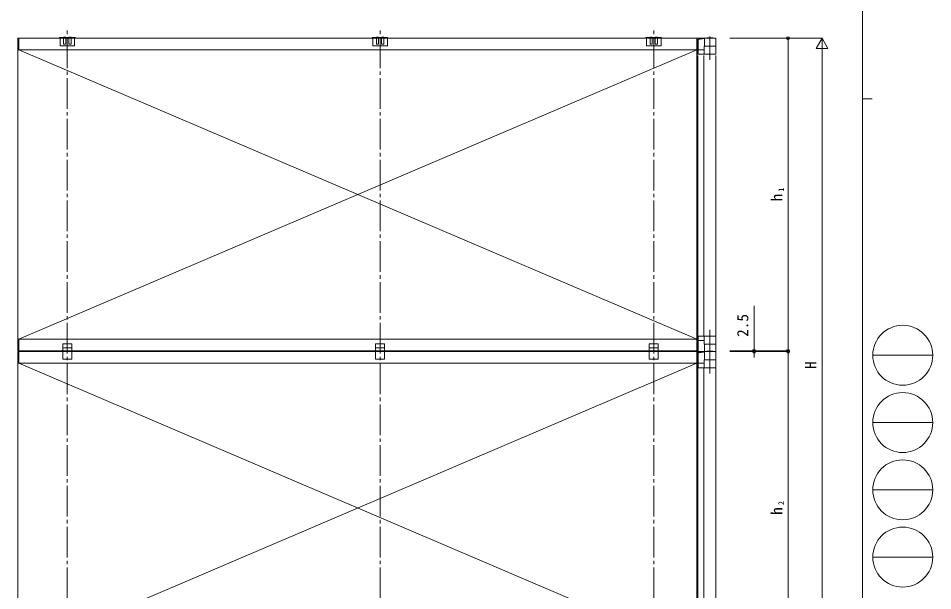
# Model space of a CAD drawing. Units: millimetres, scale not verified. Extents: x -3967 to 3967, y -2821 to 2821.
# Drawn here: x 1277 to 3967, y -1280 to 405 of the extents above; entities that cross this region are included whole.
import ezdxf
from ezdxf.enums import TextEntityAlignment as Align

# ---------------------------------------------------------------- set-up
doc = ezdxf.new("R2010")
doc.units = ezdxf.units.MM
doc.header["$LTSCALE"] = 10
doc.linetypes.add('CHAIN2', pattern=[12, 9, -1, 1, -1])
doc.linetypes.add('DASHED3', pattern=[4, 3, -1])
for name, color, linetype, lineweight in [('0-1_USER1', 4, 'Continuous', 9), ('0-2_YKK_ZWAK', 6, 'Continuous', 9), ('0-4_YKK_12', 7, 'Continuous', 9)]:
    doc.layers.add(name, color=color, linetype=linetype, lineweight=lineweight)
doc.styles.add('ＭＳ ゴシック', font='')
doc.styles.get('ＭＳ ゴシック').set_extended_font_data('MS Gothic')

msp = doc.modelspace()

# ---------------------------------------------------------------- linework, layer by layer
at = {"layer": '0-1_USER1', "linetype": 'CHAIN2'}
for p, q in [((1421.46, -1901.77), (1421.46, 376.8)), ((2341.46, -1901.77), (2341.46, 376.8)), ((3146.46, -1901.77), (3146.46, 376.8)), ((3311.46, 282.18), (3311.46, 350.58)), ((3311.46, -512.09), (3311.46, -559.74)), ((3311.46, -548.36), (3311.46, -582.24)), ((3311.46, -640.32), (3311.46, -571.92))]:
    msp.add_line(p, q, dxfattribs=at)
at = {"layer": '0-1_USER1'}
for p, q in [((1278.46, 346.02), (1278.46, 312.02)), ((1410.46, 348.02), (1399.46, 348.02)), ((1399.96, 348.02), (1399.96, 324.44)), ((1400.96, 323.44), (1441.96, 323.44)), ((1410.46, 329.3), (1410.46, 348.02)), ((1415.66, 349.32), (1411.76, 349.32)), ((1411.76, 328), (1415.66, 328)), ((1416.96, 329.3), (1416.96, 348.02)), ((1425.96, 348.02), (1416.96, 348.02)), ((1425.96, 329.3), (1425.96, 348.02)), ((1427.26, 349.32), (1431.16, 349.32)), ((1431.16, 328), (1427.26, 328)), ((1432.46, 329.3), (1432.46, 348.02)), ((1443.46, 348.02), (1432.46, 348.02)), ((1442.96, 348.02), (1442.96, 324.44)), ((2330.46, 348.02), (2319.46, 348.02)), ((2319.96, 348.02), (2319.96, 324.44)), ((2320.96, 323.44), (2361.96, 323.44)), ((2330.46, 329.3), (2330.46, 348.02)), ((2335.66, 349.32), (2331.76, 349.32)), ((2331.76, 328), (2335.66, 328)), ((2336.96, 329.3), (2336.96, 348.02)), ((2345.96, 348.02), (2336.96, 348.02)), ((2345.96, 329.3), (2345.96, 348.02)), ((2347.26, 349.32), (2351.16, 349.32)), ((2351.16, 328), (2347.26, 328)), ((2352.46, 329.3), (2352.46, 348.02)), ((2363.46, 348.02), (2352.46, 348.02)), ((2362.96, 348.02), (2362.96, 324.44)), ((3135.46, 348.02), (3124.46, 348.02)), ((3124.96, 348.02), (3124.96, 324.44)), ((3125.96, 323.44), (3166.96, 323.44)), ((3135.46, 329.3), (3135.46, 348.02)), ((3140.66, 349.32), (3136.76, 349.32)), ((3136.76, 328), (3140.66, 328)), ((3141.96, 329.3), (3141.96, 348.02)), ((3150.96, 348.02), (3141.96, 348.02)), ((3150.96, 329.3), (3150.96, 348.02)), ((3152.26, 349.32), (3156.16, 349.32)), ((3156.16, 328), (3152.26, 328)), ((3157.46, 329.3), (3157.46, 348.02)), ((3168.46, 348.02), (3157.46, 348.02)), ((3167.96, 348.02), (3167.96, 324.44)), ((3273.96, 346.02), (3273.96, 311.82)), ((3293.76, 346.02), (3273.96, 346.02)), ((3273.96, 342.41), (3276.72, 342.41)), ((3276.72, 342.41), (3276.72, 311.82)), ((3293.76, 346.02), (3295.44, 345.27)), ((3329.16, 346.02), (3293.76, 346.02)), ((3329.16, 346.02), (3329.16, 298.82)), ((1275.96, 312.02), (3273.46, 312.02)), ((1278.46, 312.02), (3273.46, -539.98)), ((1278.46, -539.98), (3273.46, 312.02)), ((3273.96, 311.82), (3293.46, 311.82)), ((3273.96, 311.82), (3273.96, 298.82)), ((3273.96, 298.82), (3295.15, 298.82)), ((3276.72, 298.82), (3276.72, 311.82)), ((3329.16, 298.82), (3293.76, 298.82)), ((3329.16, 322.42), (3295.15, 322.42)), ((3295.15, 298.82), (3295.15, 311.82)), ((3274.16, 295.32), (3274.16, -530.48)), ((3276.46, 295.32), (3276.46, -530.48)), ((3293.96, 295.32), (3293.96, -530.48)), ((3328.96, 295.32), (3328.96, -530.48)), ((3273.96, -530.48), (3295.15, -530.48)), ((3273.96, -543.48), (3273.96, -530.48)), ((3276.72, -530.48), (3276.72, -543.48)), ((3329.16, -530.48), (3293.76, -530.48)), ((3295.15, -530.48), (3295.15, -543.48)), ((3329.16, -575.78), (3329.16, -530.48)), ((1275.96, -539.98), (3273.46, -539.98)), ((1278.46, -539.98), (1278.46, -573.98)), ((1408.21, -553.48), (1434.71, -553.48)), ((1408.21, -553.48), (1408.21, -598.98)), ((1434.71, -598.73), (1434.71, -553.23)), ((2328.21, -553.48), (2354.71, -553.48)), ((2328.21, -553.48), (2328.21, -598.98)), ((2354.71, -598.73), (2354.71, -553.23)), ((3133.21, -553.48), (3159.71, -553.48)), ((3133.21, -553.48), (3133.21, -598.98)), ((3159.71, -598.73), (3159.71, -553.23)), ((3273.96, -577.68), (3273.96, -543.48)), ((3273.96, -543.48), (3295.15, -543.48)), ((3276.72, -577.68), (3276.72, -543.48)), ((3295.15, -554.08), (3295.15, -543.48)), ((3329.16, -554.08), (3295.15, -554.08)), ((3295.44, -576.55), (3295.44, -554.08)), ((1278.46, -576.48), (1278.46, -610.48)), ((1434.71, -565.48), (1408.21, -565.48)), ((2354.71, -565.48), (2328.21, -565.48)), ((3159.71, -565.48), (3133.21, -565.48)), ((3273.96, -576.48), (3273.96, -610.68)), ((3293.76, -576.48), (3273.96, -576.48)), ((3285.95, -577.68), (3273.96, -577.68)), ((3273.96, -580.09), (3276.72, -580.09)), ((3276.72, -580.09), (3276.72, -610.68)), ((3293.76, -576.48), (3295.44, -577.23)), ((3329.16, -576.48), (3293.76, -576.48)), ((3329.16, -575.78), (3295.44, -575.78)), ((3329.16, -576.48), (3329.16, -623.68)), ((1275.96, -610.48), (3273.46, -610.48)), ((1278.46, -610.48), (3273.46, -1462.48)), ((1278.46, -1462.48), (3273.46, -610.48)), ((1408.21, -598.98), (1434.71, -598.98)), ((2328.21, -598.98), (2354.71, -598.98)), ((3133.21, -598.98), (3159.71, -598.98)), ((3273.96, -610.68), (3293.46, -610.68)), ((3273.96, -610.68), (3273.96, -623.68)), ((3276.72, -623.68), (3276.72, -610.68)), ((3329.16, -600.08), (3295.15, -600.08)), ((3295.15, -623.68), (3295.15, -610.68)), ((3273.96, -623.68), (3295.15, -623.68)), ((3274.16, -623.68), (3274.16, -1449.48)), ((3276.46, -623.68), (3276.46, -1449.48)), ((3329.16, -623.68), (3293.76, -623.68)), ((3293.96, -623.68), (3293.96, -1449.48)), ((3328.96, -623.68), (3328.96, -1449.48))]:
    msp.add_line(p, q, dxfattribs=at)
at = {"layer": '0-1_USER1', "linetype": 'DASHED3'}
for p, q in [((3278.46, 311.82), (3273.96, 311.82)), ((3278.46, -543.48), (3273.96, -543.48)), ((3278.46, -610.68), (3273.96, -610.68))]:
    msp.add_line(p, q, dxfattribs=at)
at = {"layer": '0-1_USER1'}
for points in [[(3273.46, -573.98), (3273.46, 346.02), (1275.96, 346.02), (1275.96, -573.98)], [(3273.46, -1496.48), (3273.46, -576.48), (1275.96, -576.48), (1275.96, -1496.48)]]:
    msp.add_lwpolyline(points, close=True, dxfattribs=at)
for points in [[(3276.72, 342.41), (3276.87, 342.44), (3277.02, 342.48), (3277.17, 342.51), (3277.32, 342.54), (3277.47, 342.57), (3277.62, 342.6), (3277.77, 342.64), (3277.92, 342.67), (3278.07, 342.7), (3278.22, 342.73), (3278.37, 342.76), (3278.51, 342.79), (3278.66, 342.82), (3278.81, 342.85), (3278.96, 342.88), (3279.11, 342.91), (3279.26, 342.94), (3279.41, 342.97), (3279.56, 343), (3279.71, 343.03), (3279.86, 343.06), (3280.01, 343.09), (3280.16, 343.12), (3280.31, 343.15), (3280.46, 343.18), (3280.61, 343.2), (3280.76, 343.23), (3280.91, 343.26), (3281.06, 343.29), (3281.21, 343.32), (3281.35, 343.34), (3281.5, 343.37), (3281.65, 343.4), (3281.8, 343.43), (3281.95, 343.45), (3282.1, 343.48), (3282.25, 343.51), (3282.4, 343.53), (3282.55, 343.56)], [(3282.55, 343.56), (3282.7, 343.59), (3282.85, 343.61), (3283, 343.64), (3283.15, 343.66), (3283.3, 343.69), (3283.45, 343.71), (3283.6, 343.74), (3283.75, 343.77), (3283.9, 343.79), (3284.04, 343.81), (3284.19, 343.84), (3284.34, 343.86), (3284.49, 343.89), (3284.64, 343.91), (3284.79, 343.94), (3284.94, 343.96), (3285.09, 343.98), (3285.24, 344.01), (3285.39, 344.03), (3285.54, 344.05), (3285.69, 344.08), (3285.84, 344.1), (3285.99, 344.12), (3286.14, 344.15), (3286.29, 344.17), (3286.44, 344.19), (3286.59, 344.21), (3286.74, 344.24), (3286.89, 344.26), (3287.03, 344.28), (3287.18, 344.3), (3287.33, 344.32), (3287.48, 344.34), (3287.63, 344.37), (3287.78, 344.39), (3287.93, 344.41), (3288.08, 344.43), (3288.23, 344.45), (3288.38, 344.47)], [(3288.38, 344.47), (3288.53, 344.49), (3288.68, 344.51), (3288.83, 344.53), (3288.98, 344.55), (3289.13, 344.57), (3289.28, 344.59), (3289.43, 344.61), (3289.58, 344.63), (3289.73, 344.65), (3289.87, 344.67), (3290.02, 344.69), (3290.17, 344.71), (3290.32, 344.72), (3290.47, 344.74), (3290.62, 344.76), (3290.77, 344.78), (3290.92, 344.8), (3291.07, 344.82), (3291.22, 344.83), (3291.37, 344.85), (3291.52, 344.87), (3291.67, 344.89), (3291.82, 344.9), (3291.97, 344.92), (3292.12, 344.94), (3292.27, 344.95), (3292.42, 344.97), (3292.57, 344.99), (3292.71, 345), (3292.86, 345.02), (3293.01, 345.04), (3293.16, 345.05), (3293.31, 345.07), (3293.46, 345.08), (3293.58, 345.1), (3293.7, 345.11), (3293.82, 345.12), (3293.94, 345.13), (3294.06, 345.15)], [(3294.06, 345.15), (3294.18, 345.16), (3294.31, 345.17), (3294.43, 345.18), (3294.55, 345.19), (3294.67, 345.21), (3294.79, 345.22), (3294.91, 345.23), (3295.03, 345.24), (3295.15, 345.25)], [(3295.44, 345.27), (3295.44, 322.42), (3327.76, 322.42)], [(3293.46, 311.82), (3295.15, 311.82), (3295.15, 322.42)], [(3276.72, -580.09), (3276.87, -580.06), (3277.02, -580.02), (3277.17, -579.99), (3277.32, -579.96), (3277.47, -579.93), (3277.62, -579.9), (3277.77, -579.86), (3277.92, -579.83), (3278.07, -579.8), (3278.22, -579.77), (3278.37, -579.74), (3278.51, -579.71), (3278.66, -579.68), (3278.81, -579.65), (3278.96, -579.62), (3279.11, -579.59), (3279.26, -579.56), (3279.41, -579.53), (3279.56, -579.5), (3279.71, -579.47), (3279.86, -579.44), (3280.01, -579.41), (3280.16, -579.38), (3280.31, -579.35), (3280.46, -579.32), (3280.61, -579.3), (3280.76, -579.27), (3280.91, -579.24), (3281.06, -579.21), (3281.21, -579.18), (3281.35, -579.16), (3281.5, -579.13), (3281.65, -579.1), (3281.8, -579.07), (3281.95, -579.05), (3282.1, -579.02), (3282.25, -578.99), (3282.4, -578.97), (3282.55, -578.94)], [(3282.55, -578.94), (3282.7, -578.91), (3282.85, -578.89), (3283, -578.86), (3283.15, -578.84), (3283.3, -578.81), (3283.45, -578.79), (3283.6, -578.76), (3283.75, -578.73), (3283.9, -578.71), (3284.04, -578.69), (3284.19, -578.66), (3284.34, -578.64), (3284.49, -578.61), (3284.64, -578.59), (3284.79, -578.56), (3284.94, -578.54), (3285.09, -578.52), (3285.24, -578.49), (3285.39, -578.47), (3285.54, -578.45), (3285.69, -578.42), (3285.84, -578.4), (3285.99, -578.38), (3286.14, -578.35), (3286.29, -578.33), (3286.44, -578.31), (3286.59, -578.29), (3286.74, -578.26), (3286.89, -578.24), (3287.03, -578.22), (3287.18, -578.2), (3287.33, -578.18), (3287.48, -578.16), (3287.63, -578.13), (3287.78, -578.11), (3287.93, -578.09), (3288.08, -578.07), (3288.23, -578.05), (3288.38, -578.03)], [(3285.95, -577.68), (3286.04, -577.67), (3286.12, -577.66), (3286.21, -577.64), (3286.3, -577.63), (3286.39, -577.62), (3286.48, -577.6), (3286.57, -577.59), (3286.65, -577.58), (3286.74, -577.56), (3286.83, -577.55), (3286.92, -577.54), (3287.01, -577.52), (3287.1, -577.51), (3287.18, -577.5), (3287.33, -577.48), (3287.48, -577.46), (3287.63, -577.43), (3287.78, -577.41), (3287.93, -577.39), (3288.08, -577.37), (3288.23, -577.35), (3288.38, -577.33), (3288.53, -577.31), (3288.68, -577.29), (3288.83, -577.27), (3288.98, -577.25), (3289.13, -577.23), (3289.28, -577.21), (3289.43, -577.19), (3289.58, -577.17), (3289.73, -577.15), (3289.87, -577.13), (3290.02, -577.11), (3290.17, -577.09), (3290.32, -577.08), (3290.47, -577.06), (3290.62, -577.04), (3290.77, -577.02), (3290.92, -577)], [(3288.38, -578.03), (3288.53, -578.01), (3288.68, -577.99), (3288.83, -577.97), (3288.98, -577.95), (3289.13, -577.93), (3289.28, -577.91), (3289.43, -577.89), (3289.58, -577.87), (3289.73, -577.85), (3289.87, -577.83), (3290.02, -577.81), (3290.17, -577.79), (3290.32, -577.78), (3290.47, -577.76), (3290.62, -577.74), (3290.77, -577.72), (3290.92, -577.7), (3291.07, -577.68), (3291.22, -577.67), (3291.37, -577.65), (3291.52, -577.63), (3291.67, -577.61), (3291.82, -577.6), (3291.97, -577.58), (3292.12, -577.56), (3292.27, -577.55), (3292.42, -577.53), (3292.57, -577.51), (3292.71, -577.5), (3292.86, -577.48), (3293.01, -577.46), (3293.16, -577.45), (3293.31, -577.43), (3293.46, -577.42), (3293.58, -577.4), (3293.7, -577.39), (3293.82, -577.38), (3293.94, -577.37), (3294.06, -577.35)], [(3290.92, -577), (3291.07, -576.98), (3291.22, -576.97), (3291.37, -576.95), (3291.52, -576.93), (3291.67, -576.91), (3291.82, -576.9), (3291.97, -576.88), (3292.12, -576.86), (3292.27, -576.85), (3292.42, -576.83), (3292.57, -576.81), (3292.71, -576.8), (3292.86, -576.78), (3293.01, -576.76), (3293.16, -576.75), (3293.31, -576.73), (3293.46, -576.72), (3293.58, -576.7), (3293.7, -576.69), (3293.82, -576.68), (3293.94, -576.67), (3294.06, -576.65), (3294.18, -576.64), (3294.31, -576.63), (3294.43, -576.62), (3294.55, -576.61), (3294.67, -576.59), (3294.79, -576.58), (3294.91, -576.57), (3295.03, -576.56), (3295.15, -576.55)], [(3294.06, -577.35), (3294.18, -577.34), (3294.31, -577.33), (3294.43, -577.32), (3294.55, -577.31), (3294.67, -577.29), (3294.79, -577.28), (3294.91, -577.27), (3295.03, -577.26), (3295.15, -577.25)], [(3295.44, -577.23), (3295.44, -600.08), (3327.76, -600.08)], [(3293.46, -610.68), (3295.15, -610.68), (3295.15, -600.08)]]:
    msp.add_lwpolyline(points, dxfattribs=at)
for centre, radius, start, end in [((1399.46, 346.02), 2, 90, 180), ((1400.96, 324.44), 1, 180, 270), ((1411.76, 348.02), 1.3, 90, 180), ((1411.76, 329.3), 1.3, 180, 270), ((1415.66, 348.02), 1.3, 0, 90), ((1415.66, 329.3), 1.3, 270, 0), ((1427.26, 348.02), 1.3, 90, 180), ((1427.26, 329.3), 1.3, 180, 270), ((1431.16, 348.02), 1.3, 0, 90), ((1431.16, 329.3), 1.3, 270, 0), ((1441.96, 324.44), 1, 270, 0), ((1443.46, 346.02), 2, 0, 90), ((2319.46, 346.02), 2, 90, 180), ((2320.96, 324.44), 1, 180, 270), ((2331.76, 348.02), 1.3, 90, 180), ((2331.76, 329.3), 1.3, 180, 270), ((2335.66, 348.02), 1.3, 0, 90), ((2335.66, 329.3), 1.3, 270, 0), ((2347.26, 348.02), 1.3, 90, 180), ((2347.26, 329.3), 1.3, 180, 270), ((2351.16, 348.02), 1.3, 0, 90), ((2351.16, 329.3), 1.3, 270, 0), ((2361.96, 324.44), 1, 270, 0), ((2363.46, 346.02), 2, 0, 90), ((3124.46, 346.02), 2, 90, 180), ((3125.96, 324.44), 1, 180, 270), ((3136.76, 348.02), 1.3, 90, 180), ((3136.76, 329.3), 1.3, 180, 270), ((3140.66, 348.02), 1.3, 0, 90), ((3140.66, 329.3), 1.3, 270, 0), ((3152.26, 348.02), 1.3, 90, 180), ((3152.26, 329.3), 1.3, 180, 270), ((3156.16, 348.02), 1.3, 0, 90), ((3156.16, 329.3), 1.3, 270, 0), ((3166.96, 324.44), 1, 270, 0), ((3168.46, 346.02), 2, 0, 90), ((3311.46, 268), 80, 77.21754, 102.78246), ((3311.46, -654.5), 80, 77.21754, 102.78246)]:
    msp.add_arc(centre, radius, start, end, dxfattribs=at)
at = {"layer": '0-2_YKK_ZWAK'}
for p, q in [((3369.96, 346.02), (3542.46, 346.02)), ((3369.96, 346.02), (3642.46, 346.02)), ((3541.46, 346.02), (3541.46, -573.98)), ((3641.46, 346.02), (3623.96, 315.71)), ((3641.46, 346.02), (3658.96, 315.71)), ((3641.46, 346.02), (3641.46, 285.4)), ((3623.96, 315.71), (3658.96, 315.71)), ((3641.46, -1541.48), (3641.46, 311.02)), ((3441.46, -573.98), (3441.46, -441.98)), ((3369.96, -573.98), (3542.46, -573.98)), ((3369.96, -573.98), (3442.46, -573.98)), ((3369.96, -576.48), (3542.46, -576.48)), ((3369.96, -576.48), (3442.46, -576.48)), ((3441.46, -576.48), (3441.46, -573.98)), ((3441.46, -576.48), (3441.46, -593.48)), ((3541.46, -576.48), (3541.46, -1496.48))]:
    msp.add_line(p, q, dxfattribs=at)
for centre in [(3541.46, 346.02), (3441.46, -573.98), (3441.46, -576.48), (3541.46, -573.98), (3541.46, -576.48)]:
    msp.add_circle(centre, 4.25, dxfattribs=at)
at = {"layer": '0-4_YKK_12'}
for p, q in [((3760.92, 2793), (3760.92, -2457)), ((3760.92, 168), (3788.92, 168)), ((3790.68, -587.16), (3967.08, -587.16)), ((3790.68, -785.12), (3967.08, -785.12)), ((3790.68, -983.08), (3967.08, -983.08)), ((3790.68, -1181.04), (3967.08, -1181.04))]:
    msp.add_line(p, q, dxfattribs=at)
for centre in [(3878.88, -587.16), (3878.88, -785.12), (3878.88, -983.08), (3878.88, -1181.04)]:
    msp.add_circle(centre, 88.2, dxfattribs=at)

# ---------------------------------------------------------------- texts
at = {"layer": '0-2_YKK_ZWAK', "style": 'ＭＳ ゴシック'}
for s, height, p in [('1', 16.5, (3534.46, -105.58)), ('h', 32.99, (3534.46, -134.38)), ('2.5', 32.99, (3434.46, -532.98)), ('H', 32.99, (3634.46, -627.23)), ('2', 16.5, (3534.46, -1028.08)), ('h', 32.99, (3534.46, -1056.88))]:
    msp.add_text(s, height=height, rotation=90, dxfattribs=at).set_placement(p, align=Align.BOTTOM_LEFT)

doc.saveas('drawing.dxf')
